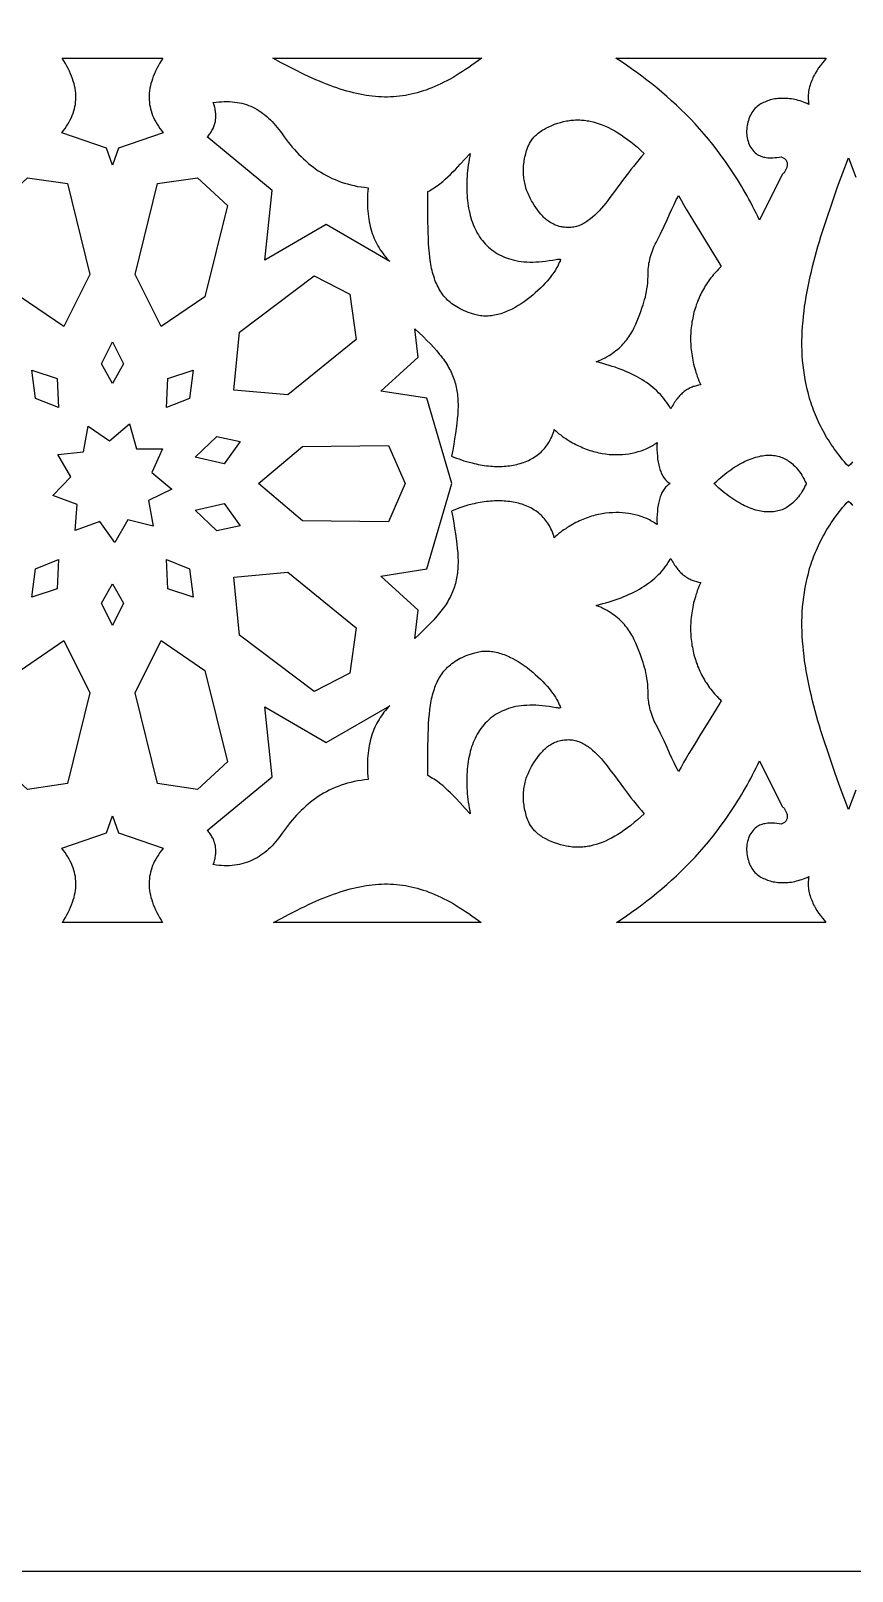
# Model space of a CAD drawing. Extents: x -575 to 575, y -425 to 425.
# Drawn here: x 196.8 to 272.8, y -425 to -282.5 of the extents above; entities that cross this region are included whole.
import ezdxf

# ---------------------------------------------------------------- set-up
doc = ezdxf.new("R2010")
doc.units = 0
doc.layers.add('LAYER_1', color=18, linetype='CONTINUOUS')

msp = doc.modelspace()

# ---------------------------------------------------------------- linework, layer by layer
at = {"layer": 'LAYER_1'}
for points in [[(-575, -425), (575, -425), (575, 425), (-575, 425)], [(208.84, -285.28), (208.7, -285.53), (208.56, -285.77), (208.44, -286.01), (208.32, -286.25), (208.22, -286.48), (208.12, -286.71), (208.04, -286.94), (207.97, -287.17), (207.9, -287.39), (207.85, -287.61), (207.81, -287.83), (207.77, -288.05), (207.75, -288.27), (207.74, -288.48), (207.73, -288.69), (207.74, -288.9), (207.76, -289.11), (207.78, -289.32), (207.82, -289.52), (207.87, -289.73), (207.92, -289.93), (207.99, -290.13), (208.06, -290.34), (208.15, -290.54), (208.24, -290.74), (208.35, -290.94), (208.47, -291.14), (208.59, -291.34), (208.73, -291.54), (208.87, -291.74), (209.02, -291.94), (204.89, -293.37), (204.34, -294.93), (203.79, -293.37), (199.66, -291.94), (199.82, -291.74), (199.96, -291.54), (200.1, -291.34), (200.22, -291.14), (200.34, -290.94), (200.44, -290.74), (200.54, -290.54), (200.62, -290.34), (200.7, -290.13), (200.77, -289.93), (200.82, -289.73), (200.87, -289.52), (200.91, -289.32), (200.93, -289.11), (200.95, -288.9), (200.96, -288.69), (200.95, -288.48), (200.94, -288.27), (200.92, -288.05), (200.88, -287.83), (200.84, -287.61), (200.79, -287.39), (200.72, -287.17), (200.65, -286.94), (200.56, -286.71), (200.47, -286.48), (200.37, -286.25), (200.25, -286.01), (200.13, -285.77), (199.99, -285.53), (199.85, -285.28), (199.69, -285.03), (209, -285.03)], [(238.2, -285.26), (237.9, -285.48), (237.6, -285.7), (237.3, -285.9), (237.01, -286.1), (236.72, -286.29), (236.43, -286.47), (236.14, -286.65), (235.86, -286.82), (235.57, -286.98), (235.29, -287.13), (235.01, -287.27), (234.73, -287.41), (234.45, -287.54), (234.17, -287.66), (233.9, -287.78), (233.62, -287.89), (233.35, -287.99), (233.08, -288.08), (232.8, -288.17), (232.53, -288.25), (232.26, -288.32), (231.99, -288.38), (231.71, -288.44), (231.44, -288.49), (231.17, -288.53), (230.89, -288.57), (230.62, -288.59), (230.34, -288.61), (230.07, -288.63), (229.79, -288.64), (229.51, -288.64), (229.23, -288.63), (228.95, -288.61), (228.67, -288.59), (228.38, -288.56), (228.1, -288.53), (227.81, -288.49), (227.52, -288.44), (227.23, -288.38), (226.93, -288.32), (226.63, -288.25), (226.33, -288.17), (226.03, -288.09), (225.73, -288), (225.42, -287.9), (225.1, -287.8), (224.79, -287.69), (224.47, -287.57), (224.15, -287.45), (223.82, -287.32), (223.49, -287.18), (223.16, -287.04), (222.82, -286.89), (222.48, -286.73), (222.13, -286.57), (221.78, -286.4), (221.42, -286.23), (221.06, -286.04), (220.69, -285.85), (219.95, -285.46), (219.18, -285.03), (238.51, -285.03)], [(270.2, -285.25), (270.02, -285.47), (269.84, -285.71), (269.67, -285.95), (269.51, -286.2), (269.35, -286.45), (269.28, -286.58), (269.21, -286.72), (269.15, -286.85), (269.09, -286.99), (269.03, -287.12), (268.97, -287.26), (268.92, -287.4), (268.88, -287.54), (268.84, -287.69), (268.8, -287.83), (268.77, -287.98), (268.75, -288.12), (268.73, -288.27), (268.71, -288.42), (268.7, -288.57), (268.7, -288.72), (268.71, -288.87), (268.72, -289.02), (268.74, -289.17), (268.76, -289.32), (268.6, -289.25), (268.44, -289.18), (268.28, -289.12), (268.11, -289.06), (267.95, -289), (267.79, -288.96), (267.63, -288.91), (267.47, -288.88), (267.31, -288.85), (267.15, -288.82), (266.99, -288.8), (266.83, -288.78), (266.67, -288.77), (266.52, -288.76), (266.36, -288.76), (266.21, -288.76), (266.06, -288.77), (265.91, -288.78), (265.77, -288.8), (265.62, -288.82), (265.48, -288.85), (265.34, -288.88), (265.2, -288.91), (265.07, -288.95), (264.94, -289), (264.81, -289.04), (264.69, -289.1), (264.57, -289.15), (264.45, -289.21), (264.33, -289.28), (264.22, -289.34), (264.12, -289.41), (264, -289.5), (263.88, -289.6), (263.78, -289.71), (263.68, -289.83), (263.58, -289.95), (263.5, -290.08), (263.42, -290.21), (263.34, -290.36), (263.28, -290.5), (263.22, -290.65), (263.17, -290.81), (263.12, -290.96), (263.08, -291.12), (263.05, -291.28), (263.03, -291.45), (263.02, -291.61), (263.01, -291.77), (263.01, -291.94), (263.02, -292.1), (263.04, -292.26), (263.06, -292.42), (263.1, -292.58), (263.14, -292.73), (263.19, -292.89), (263.25, -293.03), (263.32, -293.17), (263.39, -293.31), (263.48, -293.44), (263.57, -293.56), (263.67, -293.68), (263.79, -293.79), (263.91, -293.89), (264, -293.95), (264.1, -294.01), (264.2, -294.06), (264.32, -294.11), (264.43, -294.15), (264.56, -294.19), (264.69, -294.21), (264.83, -294.23), (264.97, -294.25), (265.13, -294.26), (265.29, -294.26), (265.45, -294.26), (265.63, -294.24), (265.81, -294.23), (266.01, -294.2), (266.21, -294.17), (266.28, -294.2), (266.34, -294.22), (266.4, -294.25), (266.45, -294.28), (266.5, -294.32), (266.55, -294.36), (266.59, -294.4), (266.63, -294.44), (266.66, -294.49), (266.69, -294.54), (266.71, -294.59), (266.73, -294.64), (266.75, -294.7), (266.76, -294.75), (266.76, -294.81), (266.77, -294.87), (266.77, -294.92), (266.76, -294.98), (266.75, -295.04), (266.74, -295.1), (266.72, -295.17), (266.7, -295.23), (266.68, -295.29), (266.65, -295.35), (266.62, -295.41), (266.59, -295.47), (266.55, -295.53), (266.51, -295.58), (266.47, -295.64), (266.42, -295.69), (266.37, -295.75), (266.31, -295.8), (264.2, -300.03), (264.04, -299.7), (263.88, -299.37), (263.72, -299.04), (263.55, -298.72), (263.39, -298.4), (263.22, -298.09), (263.05, -297.78), (262.88, -297.47), (262.7, -297.17), (262.53, -296.87), (262.35, -296.58), (262.17, -296.28), (261.99, -296), (261.8, -295.71), (261.43, -295.15), (261.06, -294.6), (260.67, -294.07), (260.28, -293.55), (259.89, -293.04), (259.49, -292.54), (259.08, -292.06), (258.66, -291.59), (258.25, -291.13), (257.82, -290.67), (257.39, -290.23), (256.96, -289.81), (256.52, -289.39), (256.07, -288.98), (255.63, -288.58), (255.17, -288.19), (254.71, -287.8), (254.25, -287.43), (253.79, -287.07), (253.32, -286.71), (252.84, -286.36), (252.37, -286.02), (251.89, -285.68), (251.4, -285.36), (250.92, -285.03), (270.38, -285.03)], [(215.17, -289.06), (215.41, -289.07), (215.64, -289.1), (215.87, -289.13), (216.09, -289.17), (216.3, -289.22), (216.52, -289.27), (216.73, -289.34), (216.93, -289.41), (217.13, -289.49), (217.33, -289.58), (217.52, -289.68), (217.72, -289.79), (217.9, -289.9), (218.08, -290.02), (218.26, -290.15), (218.44, -290.29), (218.61, -290.43), (218.78, -290.58), (218.95, -290.74), (219.11, -290.91), (219.28, -291.08), (219.43, -291.26), (219.59, -291.45), (219.74, -291.64), (219.89, -291.84), (220.04, -292.05), (220.22, -292.31), (220.4, -292.56), (220.59, -292.8), (220.78, -293.04), (220.97, -293.27), (221.17, -293.5), (221.37, -293.72), (221.58, -293.94), (221.79, -294.15), (222, -294.36), (222.22, -294.55), (222.44, -294.75), (222.67, -294.93), (222.9, -295.11), (223.14, -295.28), (223.38, -295.45), (223.63, -295.6), (223.88, -295.75), (224.14, -295.9), (224.4, -296.03), (224.67, -296.16), (224.94, -296.28), (225.22, -296.39), (225.51, -296.5), (225.8, -296.6), (226.09, -296.68), (226.39, -296.76), (226.7, -296.83), (227.02, -296.9), (227.34, -296.95), (227.66, -296.99), (228, -297.03), (227.97, -297.32), (227.95, -297.61), (227.94, -297.89), (227.93, -298.16), (227.93, -298.43), (227.94, -298.69), (227.95, -298.95), (227.97, -299.21), (227.99, -299.45), (228.02, -299.7), (228.06, -299.93), (228.1, -300.17), (228.14, -300.39), (228.19, -300.62), (228.25, -300.83), (228.31, -301.05), (228.38, -301.26), (228.45, -301.46), (228.53, -301.66), (228.62, -301.85), (228.7, -302.04), (228.8, -302.23), (228.9, -302.41), (229, -302.59), (229.11, -302.76), (229.22, -302.93), (229.34, -303.09), (229.46, -303.25), (229.59, -303.41), (229.72, -303.56), (229.85, -303.71), (229.99, -303.85), (224.11, -300.44), (218.44, -303.73), (219.11, -297.27), (213.11, -292.33), (213.19, -292.25), (213.26, -292.16), (213.32, -292.08), (213.39, -292), (213.45, -291.91), (213.5, -291.83), (213.55, -291.74), (213.6, -291.65), (213.65, -291.56), (213.69, -291.47), (213.72, -291.37), (213.76, -291.28), (213.79, -291.18), (213.81, -291.09), (213.84, -290.99), (213.86, -290.89), (213.87, -290.79), (213.88, -290.69), (213.89, -290.59), (213.9, -290.49), (213.9, -290.38), (213.9, -290.28), (213.89, -290.17), (213.88, -290.06), (213.87, -289.95), (213.85, -289.84), (213.83, -289.73), (213.8, -289.62), (213.74, -289.39), (213.67, -289.15), (213.93, -289.11), (214.19, -289.09), (214.44, -289.07), (214.69, -289.05), (214.94, -289.05)], [(247.58, -290.76), (247.72, -290.77), (247.85, -290.78), (247.99, -290.79), (248.13, -290.81), (248.27, -290.83), (248.41, -290.85), (248.54, -290.88), (248.82, -290.94), (249.1, -291.02), (249.38, -291.11), (249.66, -291.22), (249.95, -291.33), (250.23, -291.47), (250.52, -291.61), (250.81, -291.77), (251.1, -291.95), (251.39, -292.14), (251.69, -292.34), (251.99, -292.56), (252.3, -292.79), (252.6, -293.03), (252.91, -293.29), (253.22, -293.57), (253.54, -293.86), (253.28, -294.15), (253.03, -294.45), (252.78, -294.75), (252.54, -295.05), (252.3, -295.35), (252.07, -295.65), (251.62, -296.24), (250.78, -297.39), (250.37, -297.94), (250.17, -298.2), (249.97, -298.45), (249.77, -298.69), (249.57, -298.92), (249.37, -299.15), (249.17, -299.36), (248.96, -299.56), (248.76, -299.74), (248.56, -299.91), (248.45, -299.99), (248.35, -300.07), (248.24, -300.14), (248.14, -300.21), (248.03, -300.28), (247.93, -300.34), (247.82, -300.4), (247.71, -300.45), (247.6, -300.5), (247.49, -300.54), (247.37, -300.58), (247.26, -300.61), (247.15, -300.64), (247.03, -300.67), (246.91, -300.68), (246.79, -300.7), (246.67, -300.71), (246.55, -300.71), (246.42, -300.71), (246.28, -300.7), (246.15, -300.69), (246.02, -300.68), (245.9, -300.65), (245.78, -300.63), (245.66, -300.6), (245.54, -300.56), (245.43, -300.52), (245.31, -300.48), (245.21, -300.43), (245.1, -300.38), (244.99, -300.32), (244.89, -300.26), (244.79, -300.2), (244.69, -300.13), (244.6, -300.06), (244.51, -299.99), (244.41, -299.91), (244.32, -299.83), (244.23, -299.74), (244.15, -299.65), (243.98, -299.47), (243.82, -299.28), (243.66, -299.07), (243.5, -298.86), (243.35, -298.63), (243.19, -298.37), (243.12, -298.24), (243.04, -298.11), (242.97, -297.98), (242.91, -297.84), (242.85, -297.71), (242.79, -297.57), (242.73, -297.43), (242.68, -297.3), (242.63, -297.16), (242.59, -297.02), (242.55, -296.88), (242.51, -296.74), (242.48, -296.59), (242.45, -296.45), (242.43, -296.31), (242.41, -296.16), (242.39, -296.02), (242.37, -295.87), (242.37, -295.72), (242.36, -295.57), (242.36, -295.42), (242.36, -295.27), (242.37, -295.12), (242.38, -294.97), (242.4, -294.81), (242.42, -294.66), (242.44, -294.5), (242.47, -294.34), (242.5, -294.18), (242.54, -294.03), (242.62, -293.73), (242.66, -293.58), (242.71, -293.42), (242.78, -293.26), (242.85, -293.1), (242.93, -292.94), (243.02, -292.77), (243.13, -292.61), (243.19, -292.52), (243.26, -292.44), (243.33, -292.36), (243.4, -292.28), (243.48, -292.2), (243.56, -292.12), (243.65, -292.05), (243.74, -291.97), (243.84, -291.89), (243.95, -291.82), (244.06, -291.74), (244.17, -291.67), (244.3, -291.6), (244.42, -291.53), (244.7, -291.4), (244.98, -291.27), (245.25, -291.16), (245.53, -291.07), (245.8, -290.98), (246.08, -290.91), (246.35, -290.85), (246.49, -290.83), (246.62, -290.81), (246.76, -290.79), (246.9, -290.78), (247.03, -290.77), (247.17, -290.76), (247.31, -290.76), (247.44, -290.76)], [(237.39, -294.12), (237.34, -294.39), (237.3, -294.66), (237.26, -294.92), (237.22, -295.19), (237.2, -295.45), (237.17, -295.71), (237.15, -295.97), (237.14, -296.23), (237.13, -296.49), (237.12, -296.74), (237.12, -297), (237.12, -297.25), (237.13, -297.5), (237.15, -297.74), (237.16, -297.98), (237.19, -298.22), (237.22, -298.46), (237.25, -298.7), (237.29, -298.93), (237.34, -299.16), (237.39, -299.38), (237.44, -299.6), (237.51, -299.82), (237.57, -300.03), (237.64, -300.24), (237.72, -300.44), (237.81, -300.64), (237.9, -300.84), (237.99, -301.03), (238.09, -301.22), (238.2, -301.4), (238.31, -301.58), (238.43, -301.75), (238.56, -301.91), (238.69, -302.07), (238.82, -302.23), (238.97, -302.37), (239.12, -302.52), (239.27, -302.65), (239.44, -302.78), (239.61, -302.91), (239.78, -303.03), (239.96, -303.14), (240.15, -303.24), (240.35, -303.34), (240.55, -303.43), (240.76, -303.51), (240.97, -303.58), (241.19, -303.65), (241.42, -303.71), (241.66, -303.76), (241.9, -303.81), (242.15, -303.84), (242.41, -303.87), (242.67, -303.89), (242.95, -303.9), (243.22, -303.9), (243.51, -303.89), (243.8, -303.88), (244.1, -303.85), (244.41, -303.82), (244.73, -303.77), (245.05, -303.72), (245.38, -303.67), (245.5, -303.65), (245.6, -303.64), (245.68, -303.63), (245.73, -303.64), (245.77, -303.65), (245.78, -303.66), (245.79, -303.67), (245.79, -303.68), (245.79, -303.7), (245.79, -303.73), (245.77, -303.77), (245.75, -303.82), (245.68, -303.95), (245.64, -304.03), (245.6, -304.11), (245.53, -304.27), (245.43, -304.45), (245.32, -304.64), (245.2, -304.83), (245.06, -305.03), (244.9, -305.24), (244.73, -305.45), (244.55, -305.66), (244.35, -305.88), (244.15, -306.1), (243.93, -306.32), (243.7, -306.54), (243.46, -306.75), (243.22, -306.97), (242.96, -307.17), (242.7, -307.38), (242.43, -307.57), (242.16, -307.76), (241.88, -307.93), (241.6, -308.1), (241.31, -308.25), (241.16, -308.32), (241.02, -308.39), (240.87, -308.46), (240.72, -308.52), (240.58, -308.58), (240.43, -308.63), (240.28, -308.68), (240.13, -308.72), (239.99, -308.76), (239.84, -308.8), (239.69, -308.83), (239.54, -308.86), (239.4, -308.88), (239.25, -308.89), (239.1, -308.9), (238.96, -308.91), (238.81, -308.91), (238.67, -308.9), (238.52, -308.89), (238.38, -308.87), (238.24, -308.84), (238.1, -308.81), (237.88, -308.76), (237.66, -308.69), (237.45, -308.63), (237.25, -308.56), (237.06, -308.48), (236.87, -308.41), (236.69, -308.33), (236.52, -308.24), (236.35, -308.15), (236.19, -308.06), (236.04, -307.96), (235.89, -307.86), (235.74, -307.76), (235.61, -307.65), (235.48, -307.54), (235.35, -307.42), (235.23, -307.3), (235.12, -307.18), (235.01, -307.05), (234.9, -306.92), (234.8, -306.79), (234.71, -306.65), (234.62, -306.5), (234.54, -306.36), (234.46, -306.21), (234.38, -306.05), (234.31, -305.89), (234.24, -305.73), (234.18, -305.57), (234.12, -305.4), (234.06, -305.22), (234.01, -305.05), (233.96, -304.87), (233.92, -304.68), (233.87, -304.49), (233.83, -304.3), (233.8, -304.11), (233.77, -303.91), (233.71, -303.49), (233.66, -303.07), (233.62, -302.63), (233.59, -302.17), (233.57, -301.7), (233.55, -301.21), (233.54, -300.71), (233.53, -300.2), (233.53, -299.66), (233.52, -297.39), (233.67, -297.31), (233.81, -297.22), (233.96, -297.14), (234.1, -297.05), (234.23, -296.96), (234.37, -296.86), (234.63, -296.67), (234.89, -296.46), (235.13, -296.25), (235.37, -296.03), (235.61, -295.8), (235.84, -295.57), (236.07, -295.34), (236.52, -294.85), (236.97, -294.36), (237.44, -293.86)], [(200.19, -296.65), (202.26, -305.05), (199.85, -309.87), (195.81, -307.11), (193.71, -298.66), (196.47, -296.11)], [(214.98, -298.66), (212.88, -307.11), (208.84, -309.87), (206.43, -305.05), (208.5, -296.65), (212.22, -296.11)], [(256.94, -298.17), (257.18, -298.59), (257.42, -299), (257.67, -299.42), (258.18, -300.26), (258.69, -301.09), (259.71, -302.73), (260.19, -303.54), (260.43, -303.93), (260.65, -304.32), (260.52, -304.44), (260.4, -304.57), (260.27, -304.7), (260.15, -304.83), (260.03, -304.96), (259.92, -305.1), (259.81, -305.23), (259.7, -305.37), (259.59, -305.51), (259.49, -305.66), (259.39, -305.8), (259.29, -305.95), (259.19, -306.1), (259.1, -306.25), (259.01, -306.41), (258.93, -306.56), (258.85, -306.72), (258.77, -306.88), (258.69, -307.04), (258.62, -307.2), (258.55, -307.36), (258.48, -307.53), (258.42, -307.69), (258.35, -307.86), (258.3, -308.03), (258.24, -308.2), (258.19, -308.38), (258.14, -308.55), (258.1, -308.72), (258.06, -308.9), (258.02, -309.08), (257.99, -309.25), (257.95, -309.43), (257.93, -309.61), (257.9, -309.79), (257.88, -309.98), (257.86, -310.16), (257.85, -310.34), (257.84, -310.53), (257.83, -310.71), (257.83, -310.9), (257.83, -311.08), (257.83, -311.27), (257.84, -311.46), (257.85, -311.65), (257.86, -311.84), (257.88, -312.02), (257.9, -312.21), (257.93, -312.4), (257.96, -312.59), (257.99, -312.78), (258.03, -312.97), (258.07, -313.16), (258.11, -313.35), (258.16, -313.55), (258.21, -313.74), (258.27, -313.93), (258.32, -314.12), (258.39, -314.31), (258.45, -314.5), (258.53, -314.69), (258.6, -314.88), (258.68, -315.07), (258.76, -315.25), (258.56, -315.29), (258.36, -315.34), (258.16, -315.4), (258.07, -315.43), (257.97, -315.47), (257.87, -315.51), (257.78, -315.55), (257.69, -315.6), (257.6, -315.65), (257.5, -315.7), (257.41, -315.76), (257.32, -315.82), (257.24, -315.89), (257.15, -315.96), (257.06, -316.03), (256.98, -316.11), (256.89, -316.19), (256.81, -316.27), (256.73, -316.36), (256.65, -316.45), (256.57, -316.55), (256.49, -316.65), (256.42, -316.76), (256.34, -316.87), (256.27, -316.98), (256.2, -317.1), (256.12, -317.23), (256.05, -317.35), (255.99, -317.49), (255.87, -317.28), (255.75, -317.08), (255.62, -316.89), (255.48, -316.7), (255.34, -316.52), (255.19, -316.33), (255.03, -316.16), (254.86, -315.99), (254.69, -315.82), (254.52, -315.66), (254.33, -315.5), (254.14, -315.35), (253.95, -315.2), (253.74, -315.06), (253.53, -314.92), (253.32, -314.78), (253.1, -314.65), (252.87, -314.52), (252.64, -314.4), (252.4, -314.28), (252.15, -314.16), (251.9, -314.05), (251.65, -313.94), (251.39, -313.84), (251.12, -313.74), (250.85, -313.64), (250.57, -313.55), (250.28, -313.46), (250, -313.37), (249.7, -313.29), (249.4, -313.21), (249.1, -313.14), (249.32, -313.05), (249.52, -312.95), (249.72, -312.85), (249.92, -312.75), (250.1, -312.65), (250.28, -312.55), (250.45, -312.44), (250.61, -312.33), (250.77, -312.21), (250.92, -312.1), (251.07, -311.98), (251.21, -311.86), (251.34, -311.73), (251.46, -311.61), (251.59, -311.48), (251.7, -311.35), (251.81, -311.22), (251.92, -311.09), (252.02, -310.95), (252.12, -310.81), (252.21, -310.67), (252.3, -310.53), (252.39, -310.39), (252.47, -310.24), (252.55, -310.1), (252.62, -309.95), (252.76, -309.65), (252.89, -309.34), (253.01, -309.02), (253.19, -308.56), (253.35, -308.09), (253.43, -307.86), (253.5, -307.62), (253.57, -307.38), (253.64, -307.14), (253.69, -306.89), (253.75, -306.63), (253.79, -306.37), (253.83, -306.1), (253.86, -305.82), (253.88, -305.52), (253.89, -305.22), (253.9, -304.91), (253.9, -304.73), (253.91, -304.56), (253.92, -304.38), (253.95, -304.2), (253.97, -304.02), (254.01, -303.84), (254.05, -303.66), (254.09, -303.48), (254.15, -303.3), (254.2, -303.12), (254.26, -302.95), (254.33, -302.77), (254.4, -302.6), (254.47, -302.43), (254.55, -302.26), (254.63, -302.09), (254.85, -301.67), (255.04, -301.29), (255.38, -300.59), (255.66, -299.99), (255.89, -299.47), (256.1, -299), (256.3, -298.57), (256.5, -298.16), (256.6, -297.96), (256.72, -297.76)], [(226.29, -306.87), (226.9, -311.07), (220.57, -316.2), (215.56, -315.74), (216.08, -310.39), (222.99, -305.17)], [(232.72, -310.45), (233.09, -310.8), (233.44, -311.15), (233.76, -311.48), (234.07, -311.81), (234.35, -312.13), (234.61, -312.44), (234.73, -312.59), (234.85, -312.75), (234.96, -312.9), (235.06, -313.05), (235.17, -313.2), (235.26, -313.35), (235.36, -313.5), (235.44, -313.65), (235.53, -313.8), (235.6, -313.95), (235.68, -314.1), (235.75, -314.25), (235.81, -314.4), (235.87, -314.55), (235.93, -314.7), (235.98, -314.86), (236.03, -315.01), (236.07, -315.17), (236.11, -315.33), (236.15, -315.49), (236.18, -315.65), (236.21, -315.81), (236.24, -315.98), (236.26, -316.15), (236.27, -316.32), (236.29, -316.49), (236.3, -316.67), (236.3, -316.85), (236.31, -317.03), (236.31, -317.22), (236.3, -317.6), (236.28, -317.99), (236.24, -318.41), (236.2, -318.84), (236.14, -319.29), (236.08, -319.76), (236, -320.25), (235.92, -320.76), (235.82, -321.3), (235.72, -321.86), (236.09, -322.01), (236.47, -322.15), (236.85, -322.28), (237.23, -322.39), (237.61, -322.49), (237.8, -322.54), (237.99, -322.58), (238.18, -322.62), (238.37, -322.65), (238.55, -322.68), (238.74, -322.71), (238.93, -322.74), (239.12, -322.76), (239.3, -322.77), (239.49, -322.79), (239.67, -322.8), (239.85, -322.8), (240.03, -322.8), (240.21, -322.8), (240.39, -322.8), (240.57, -322.79), (240.74, -322.78), (240.91, -322.76), (241.09, -322.74), (241.25, -322.72), (241.42, -322.69), (241.59, -322.65), (241.75, -322.62), (241.91, -322.58), (242.07, -322.53), (242.23, -322.49), (242.38, -322.43), (242.53, -322.38), (242.68, -322.32), (242.82, -322.25), (242.97, -322.18), (243.1, -322.11), (243.24, -322.03), (243.37, -321.95), (243.5, -321.87), (243.63, -321.78), (243.75, -321.68), (243.87, -321.59), (243.99, -321.48), (244.1, -321.38), (244.2, -321.26), (244.31, -321.15), (244.41, -321.03), (244.5, -320.9), (244.59, -320.77), (244.68, -320.64), (244.76, -320.5), (244.84, -320.36), (244.91, -320.21), (244.98, -320.06), (245.04, -319.9), (245.1, -319.74), (245.16, -319.57), (245.2, -319.4), (245.35, -319.53), (245.5, -319.66), (245.65, -319.78), (245.81, -319.9), (245.96, -320.01), (246.11, -320.12), (246.27, -320.23), (246.42, -320.33), (246.58, -320.43), (246.74, -320.52), (246.9, -320.62), (247.06, -320.7), (247.22, -320.79), (247.38, -320.87), (247.54, -320.94), (247.7, -321.01), (247.86, -321.08), (248.02, -321.15), (248.18, -321.21), (248.34, -321.27), (248.5, -321.32), (248.67, -321.37), (248.83, -321.42), (248.99, -321.46), (249.15, -321.5), (249.31, -321.54), (249.48, -321.57), (249.64, -321.6), (249.96, -321.65), (250.28, -321.69), (250.59, -321.71), (250.91, -321.72), (251.22, -321.72), (251.52, -321.7), (251.82, -321.67), (252.12, -321.63), (252.41, -321.58), (252.7, -321.52), (252.98, -321.44), (253.25, -321.36), (253.51, -321.26), (253.64, -321.21), (253.77, -321.15), (253.9, -321.09), (254.02, -321.03), (254.14, -320.97), (254.26, -320.9), (254.38, -320.83), (254.49, -320.76), (254.61, -320.69), (254.72, -320.61), (254.71, -320.93), (254.71, -321.25), (254.72, -321.55), (254.75, -321.85), (254.78, -322.14), (254.82, -322.41), (254.85, -322.55), (254.88, -322.68), (254.91, -322.81), (254.94, -322.93), (254.98, -323.05), (255.02, -323.17), (255.06, -323.28), (255.11, -323.4), (255.15, -323.5), (255.21, -323.6), (255.26, -323.7), (255.32, -323.8), (255.38, -323.89), (255.45, -323.97), (255.52, -324.06), (255.59, -324.13), (255.66, -324.2), (255.74, -324.27), (255.83, -324.33), (255.91, -324.39), (255.94, -324.39), (255.92, -324.4), (255.94, -324.41), (255.91, -324.41), (255.83, -324.46), (255.74, -324.52), (255.66, -324.59), (255.59, -324.66), (255.52, -324.74), (255.45, -324.82), (255.38, -324.91), (255.32, -325), (255.26, -325.09), (255.21, -325.19), (255.15, -325.29), (255.11, -325.4), (255.06, -325.51), (255.02, -325.62), (254.98, -325.74), (254.94, -325.86), (254.91, -325.99), (254.88, -326.12), (254.85, -326.25), (254.82, -326.38), (254.78, -326.66), (254.75, -326.95), (254.72, -327.24), (254.71, -327.55), (254.71, -327.86), (254.72, -328.18), (254.61, -328.11), (254.49, -328.03), (254.38, -327.96), (254.26, -327.89), (254.14, -327.83), (254.02, -327.76), (253.9, -327.7), (253.77, -327.64), (253.64, -327.59), (253.51, -327.54), (253.25, -327.44), (252.98, -327.35), (252.7, -327.28), (252.41, -327.21), (252.12, -327.16), (251.82, -327.12), (251.52, -327.09), (251.22, -327.08), (250.91, -327.08), (250.59, -327.09), (250.28, -327.11), (249.96, -327.14), (249.64, -327.19), (249.48, -327.22), (249.31, -327.26), (249.15, -327.29), (248.99, -327.33), (248.83, -327.38), (248.67, -327.42), (248.5, -327.47), (248.34, -327.53), (248.18, -327.59), (248.02, -327.65), (247.86, -327.71), (247.7, -327.78), (247.54, -327.85), (247.38, -327.93), (247.22, -328.01), (247.06, -328.09), (246.9, -328.18), (246.74, -328.27), (246.58, -328.37), (246.42, -328.46), (246.27, -328.57), (246.11, -328.67), (245.96, -328.78), (245.81, -328.9), (245.65, -329.02), (245.5, -329.14), (245.35, -329.27), (245.2, -329.4), (245.16, -329.22), (245.1, -329.06), (245.04, -328.9), (244.98, -328.74), (244.91, -328.59), (244.84, -328.44), (244.76, -328.3), (244.68, -328.16), (244.59, -328.02), (244.5, -327.89), (244.41, -327.77), (244.31, -327.65), (244.2, -327.53), (244.1, -327.42), (243.99, -327.31), (243.87, -327.21), (243.75, -327.11), (243.63, -327.02), (243.5, -326.93), (243.37, -326.84), (243.24, -326.76), (243.1, -326.68), (242.97, -326.61), (242.82, -326.54), (242.68, -326.48), (242.53, -326.42), (242.38, -326.36), (242.23, -326.31), (242.07, -326.26), (241.91, -326.22), (241.75, -326.18), (241.59, -326.14), (241.42, -326.11), (241.25, -326.08), (241.09, -326.06), (240.91, -326.04), (240.74, -326.02), (240.57, -326.01), (240.39, -326), (240.21, -325.99), (240.03, -325.99), (239.85, -325.99), (239.67, -326), (239.49, -326.01), (239.3, -326.02), (239.12, -326.04), (238.93, -326.06), (238.74, -326.08), (238.55, -326.11), (238.37, -326.14), (238.18, -326.18), (237.99, -326.22), (237.8, -326.26), (237.61, -326.3), (237.23, -326.4), (236.85, -326.52), (236.47, -326.64), (236.09, -326.78), (235.72, -326.94), (235.82, -327.5), (235.92, -328.03), (236, -328.55), (236.08, -329.04), (236.14, -329.51), (236.2, -329.96), (236.24, -330.39), (236.28, -330.8), (236.3, -331.2), (236.31, -331.58), (236.31, -331.77), (236.3, -331.95), (236.3, -332.13), (236.29, -332.3), (236.27, -332.48), (236.26, -332.65), (236.24, -332.82), (236.21, -332.98), (236.18, -333.15), (236.15, -333.31), (236.11, -333.47), (236.07, -333.63), (236.03, -333.78), (235.98, -333.94), (235.93, -334.09), (235.87, -334.24), (235.81, -334.4), (235.75, -334.55), (235.68, -334.7), (235.6, -334.85), (235.53, -335), (235.44, -335.15), (235.36, -335.3), (235.26, -335.45), (235.17, -335.6), (235.06, -335.75), (234.96, -335.9), (234.85, -336.05), (234.73, -336.2), (234.61, -336.36), (234.35, -336.67), (234.07, -336.99), (233.76, -337.31), (233.44, -337.65), (233.09, -337.99), (232.72, -338.35), (232.33, -338.71), (232.61, -336.09), (229.17, -332.95), (233.42, -332.29), (235.73, -324.4), (233.42, -316.5), (229.17, -315.84), (232.61, -312.7), (232.33, -310.08)], [(205.36, -313.33), (204.34, -315.14), (203.32, -313.33), (204.34, -311.28)], [(199.23, -314.68), (199.35, -317.37), (197.22, -316.51), (196.89, -313.9)], [(211.46, -316.51), (209.34, -317.37), (209.46, -314.68), (211.8, -313.9)], [(206.57, -321.19), (208.98, -321.18), (207.99, -323.38), (209.84, -324.92), (207.67, -325.97), (208.1, -328.34), (205.77, -327.75), (204.57, -329.84), (203.16, -327.89), (200.9, -328.72), (201.08, -326.32), (198.81, -325.5), (200.49, -323.78), (199.28, -321.7), (201.67, -321.45), (202.08, -319.08), (204.07, -320.43), (205.91, -318.88)], [(216.15, -320.51), (214.68, -322.56), (212, -321.96), (213.99, -320.03)], [(231.43, -324.4), (229.89, -327.93), (221.93, -327.83), (217.84, -324.4), (221.93, -320.97), (229.89, -320.87)], [(265.23, -321.77), (265.37, -321.78), (265.51, -321.79), (265.64, -321.81), (265.78, -321.84), (265.91, -321.87), (266.04, -321.9), (266.16, -321.94), (266.29, -321.99), (266.41, -322.04), (266.53, -322.1), (266.66, -322.16), (266.78, -322.23), (266.89, -322.31), (267.01, -322.39), (267.13, -322.48), (267.24, -322.58), (267.36, -322.68), (267.47, -322.79), (267.58, -322.91), (267.69, -323.04), (267.8, -323.18), (267.91, -323.32), (268.01, -323.47), (268.11, -323.63), (268.22, -323.8), (268.32, -323.98), (268.41, -324.16), (268.51, -324.36), (268.53, -324.4), (268.51, -324.44), (268.41, -324.63), (268.32, -324.82), (268.22, -325), (268.11, -325.17), (268.01, -325.33), (267.91, -325.48), (267.8, -325.62), (267.69, -325.75), (267.58, -325.88), (267.47, -326), (267.36, -326.11), (267.24, -326.22), (267.13, -326.31), (267.01, -326.4), (266.89, -326.49), (266.78, -326.56), (266.66, -326.63), (266.53, -326.7), (266.41, -326.75), (266.29, -326.81), (266.16, -326.85), (266.04, -326.89), (265.91, -326.93), (265.78, -326.96), (265.64, -326.98), (265.51, -327), (265.37, -327.01), (265.23, -327.02), (265.08, -327.02), (264.94, -327.02), (264.79, -327.01), (264.64, -327), (264.49, -326.98), (264.33, -326.95), (264.17, -326.92), (264.01, -326.88), (263.85, -326.84), (263.68, -326.79), (263.51, -326.73), (263.34, -326.67), (263.17, -326.6), (263, -326.52), (262.82, -326.44), (262.65, -326.35), (262.47, -326.26), (262.29, -326.16), (262.11, -326.05), (261.92, -325.94), (261.74, -325.82), (261.56, -325.69), (261.37, -325.56), (261.19, -325.42), (261, -325.28), (260.81, -325.13), (260.62, -324.97), (260.44, -324.81), (260.25, -324.64), (260.06, -324.46), (259.99, -324.4), (260.06, -324.33), (260.25, -324.16), (260.44, -323.99), (260.62, -323.83), (260.81, -323.67), (261, -323.52), (261.19, -323.38), (261.37, -323.24), (261.56, -323.11), (261.74, -322.98), (261.92, -322.86), (262.11, -322.75), (262.29, -322.64), (262.47, -322.54), (262.65, -322.44), (262.82, -322.36), (263, -322.27), (263.17, -322.2), (263.34, -322.13), (263.51, -322.07), (263.68, -322.01), (263.85, -321.96), (264.01, -321.92), (264.17, -321.88), (264.33, -321.84), (264.49, -321.82), (264.64, -321.8), (264.79, -321.78), (264.94, -321.77), (265.08, -321.77)], [(216.15, -328.29), (213.99, -328.76), (212, -326.84), (214.68, -326.23)], [(199.23, -334.12), (196.89, -334.89), (197.22, -332.28), (199.35, -331.43)], [(211.46, -332.28), (211.8, -334.89), (209.46, -334.12), (209.34, -331.43)], [(256.05, -331.44), (256.12, -331.57), (256.2, -331.69), (256.27, -331.81), (256.34, -331.93), (256.42, -332.04), (256.49, -332.14), (256.57, -332.25), (256.65, -332.34), (256.73, -332.44), (256.81, -332.53), (256.89, -332.61), (256.98, -332.69), (257.06, -332.77), (257.15, -332.84), (257.24, -332.91), (257.32, -332.97), (257.41, -333.04), (257.5, -333.09), (257.6, -333.15), (257.69, -333.2), (257.78, -333.24), (257.87, -333.29), (257.97, -333.33), (258.07, -333.37), (258.16, -333.4), (258.36, -333.46), (258.56, -333.51), (258.76, -333.54), (258.68, -333.73), (258.6, -333.92), (258.53, -334.11), (258.45, -334.3), (258.39, -334.49), (258.32, -334.68), (258.27, -334.87), (258.21, -335.06), (258.16, -335.25), (258.11, -335.44), (258.07, -335.63), (258.03, -335.82), (257.99, -336.01), (257.96, -336.2), (257.93, -336.39), (257.9, -336.58), (257.88, -336.77), (257.86, -336.96), (257.85, -337.15), (257.84, -337.34), (257.83, -337.52), (257.83, -337.71), (257.83, -337.9), (257.83, -338.08), (257.84, -338.27), (257.85, -338.45), (257.86, -338.64), (257.88, -338.82), (257.9, -339), (257.93, -339.18), (257.95, -339.36), (257.99, -339.54), (258.02, -339.72), (258.06, -339.9), (258.1, -340.07), (258.14, -340.25), (258.19, -340.42), (258.24, -340.59), (258.3, -340.76), (258.35, -340.93), (258.42, -341.1), (258.48, -341.27), (258.55, -341.43), (258.62, -341.6), (258.69, -341.76), (258.77, -341.92), (258.85, -342.08), (258.93, -342.23), (259.01, -342.39), (259.1, -342.54), (259.19, -342.69), (259.29, -342.84), (259.39, -342.99), (259.49, -343.14), (259.59, -343.28), (259.7, -343.42), (259.81, -343.56), (259.92, -343.7), (260.03, -343.84), (260.15, -343.97), (260.27, -344.1), (260.4, -344.23), (260.52, -344.35), (260.65, -344.48), (260.43, -344.87), (260.19, -345.26), (259.71, -346.06), (258.69, -347.7), (258.18, -348.54), (257.67, -349.37), (257.42, -349.79), (257.18, -350.21), (256.94, -350.62), (256.72, -351.04), (256.6, -350.83), (256.5, -350.63), (256.3, -350.22), (256.1, -349.79), (255.89, -349.33), (255.66, -348.8), (255.38, -348.2), (255.04, -347.51), (254.85, -347.12), (254.63, -346.7), (254.55, -346.54), (254.47, -346.37), (254.4, -346.2), (254.33, -346.02), (254.26, -345.85), (254.2, -345.67), (254.15, -345.49), (254.09, -345.31), (254.05, -345.13), (254.01, -344.95), (253.97, -344.77), (253.95, -344.6), (253.92, -344.42), (253.91, -344.24), (253.9, -344.06), (253.9, -343.89), (253.89, -343.57), (253.88, -343.27), (253.86, -342.98), (253.83, -342.7), (253.79, -342.43), (253.75, -342.16), (253.69, -341.91), (253.64, -341.66), (253.57, -341.42), (253.5, -341.18), (253.43, -340.94), (253.35, -340.71), (253.19, -340.24), (253.01, -339.77), (252.89, -339.46), (252.76, -339.15), (252.62, -338.85), (252.55, -338.7), (252.47, -338.55), (252.39, -338.41), (252.3, -338.26), (252.21, -338.12), (252.12, -337.98), (252.02, -337.84), (251.92, -337.71), (251.81, -337.57), (251.7, -337.44), (251.59, -337.31), (251.46, -337.19), (251.34, -337.06), (251.21, -336.94), (251.07, -336.82), (250.92, -336.7), (250.77, -336.58), (250.61, -336.47), (250.45, -336.36), (250.28, -336.25), (250.1, -336.14), (249.92, -336.04), (249.72, -335.94), (249.52, -335.84), (249.32, -335.75), (249.1, -335.66), (249.4, -335.58), (249.7, -335.5), (250, -335.42), (250.28, -335.34), (250.57, -335.25), (250.85, -335.15), (251.12, -335.06), (251.39, -334.96), (251.65, -334.85), (251.9, -334.75), (252.15, -334.63), (252.4, -334.52), (252.64, -334.4), (252.87, -334.27), (253.1, -334.15), (253.32, -334.02), (253.53, -333.88), (253.74, -333.74), (253.95, -333.59), (254.14, -333.45), (254.33, -333.29), (254.52, -333.14), (254.69, -332.97), (254.86, -332.81), (255.03, -332.64), (255.19, -332.46), (255.34, -332.28), (255.48, -332.1), (255.62, -331.91), (255.75, -331.71), (255.87, -331.51), (255.99, -331.31)], [(226.9, -337.73), (226.29, -341.93), (222.99, -343.63), (216.08, -338.41), (215.56, -333.05), (220.57, -332.59)], [(205.36, -335.47), (204.34, -337.52), (203.32, -335.47), (204.34, -333.66)], [(202.26, -343.74), (200.19, -352.15), (196.47, -352.69), (193.71, -350.13), (195.81, -341.69), (199.85, -338.92)], [(212.88, -341.69), (214.98, -350.13), (212.22, -352.69), (208.5, -352.15), (206.43, -343.74), (208.84, -338.92)], [(239.1, -339.89), (239.25, -339.9), (239.4, -339.92), (239.54, -339.94), (239.69, -339.96), (239.84, -340), (239.99, -340.03), (240.13, -340.07), (240.28, -340.12), (240.43, -340.17), (240.58, -340.22), (240.72, -340.28), (240.87, -340.34), (241.02, -340.4), (241.16, -340.47), (241.31, -340.54), (241.6, -340.7), (241.88, -340.86), (242.16, -341.04), (242.43, -341.23), (242.7, -341.42), (242.96, -341.62), (243.22, -341.83), (243.46, -342.04), (243.7, -342.26), (243.93, -342.48), (244.15, -342.69), (244.35, -342.91), (244.55, -343.13), (244.73, -343.35), (244.9, -343.56), (245.06, -343.77), (245.2, -343.97), (245.32, -344.16), (245.43, -344.35), (245.53, -344.52), (245.6, -344.69), (245.64, -344.77), (245.68, -344.85), (245.75, -344.97), (245.77, -345.02), (245.79, -345.07), (245.79, -345.1), (245.79, -345.11), (245.79, -345.13), (245.78, -345.14), (245.77, -345.15), (245.73, -345.16), (245.68, -345.16), (245.6, -345.16), (245.5, -345.15), (245.38, -345.13), (245.05, -345.07), (244.73, -345.02), (244.41, -344.98), (244.1, -344.94), (243.8, -344.92), (243.51, -344.9), (243.22, -344.89), (242.95, -344.9), (242.67, -344.91), (242.41, -344.93), (242.15, -344.95), (241.9, -344.99), (241.66, -345.03), (241.42, -345.08), (241.19, -345.14), (240.97, -345.21), (240.76, -345.29), (240.55, -345.37), (240.35, -345.46), (240.15, -345.56), (239.96, -345.66), (239.78, -345.77), (239.61, -345.89), (239.44, -346.01), (239.27, -346.14), (239.12, -346.28), (238.97, -346.42), (238.82, -346.57), (238.69, -346.72), (238.56, -346.88), (238.43, -347.05), (238.31, -347.22), (238.2, -347.4), (238.09, -347.58), (237.99, -347.76), (237.9, -347.96), (237.81, -348.15), (237.72, -348.35), (237.64, -348.56), (237.57, -348.76), (237.51, -348.98), (237.44, -349.19), (237.39, -349.42), (237.34, -349.64), (237.29, -349.87), (237.25, -350.1), (237.22, -350.33), (237.19, -350.57), (237.16, -350.81), (237.15, -351.05), (237.13, -351.3), (237.12, -351.55), (237.12, -351.8), (237.12, -352.05), (237.13, -352.31), (237.14, -352.56), (237.15, -352.82), (237.17, -353.08), (237.2, -353.35), (237.22, -353.61), (237.26, -353.87), (237.3, -354.14), (237.34, -354.4), (237.39, -354.67), (237.44, -354.94), (236.97, -354.44), (236.52, -353.94), (236.07, -353.46), (235.84, -353.22), (235.61, -352.99), (235.37, -352.77), (235.13, -352.55), (234.89, -352.33), (234.63, -352.13), (234.37, -351.93), (234.23, -351.84), (234.1, -351.75), (233.96, -351.66), (233.81, -351.57), (233.67, -351.49), (233.52, -351.41), (233.53, -349.13), (233.53, -348.6), (233.54, -348.08), (233.55, -347.58), (233.57, -347.1), (233.59, -346.62), (233.62, -346.17), (233.66, -345.73), (233.71, -345.3), (233.77, -344.89), (233.8, -344.69), (233.83, -344.49), (233.87, -344.3), (233.92, -344.11), (233.96, -343.93), (234.01, -343.75), (234.06, -343.57), (234.12, -343.4), (234.18, -343.23), (234.24, -343.06), (234.31, -342.9), (234.38, -342.74), (234.46, -342.59), (234.54, -342.44), (234.62, -342.29), (234.71, -342.15), (234.8, -342.01), (234.9, -341.88), (235.01, -341.74), (235.12, -341.62), (235.23, -341.49), (235.35, -341.37), (235.48, -341.26), (235.61, -341.15), (235.74, -341.04), (235.89, -340.93), (236.04, -340.83), (236.19, -340.74), (236.35, -340.64), (236.52, -340.55), (236.69, -340.47), (236.87, -340.39), (237.06, -340.31), (237.25, -340.24), (237.45, -340.17), (237.66, -340.1), (237.88, -340.04), (238.1, -339.98), (238.24, -339.95), (238.38, -339.93), (238.52, -339.91), (238.67, -339.89), (238.81, -339.89), (238.96, -339.89)], [(229.85, -345.09), (229.72, -345.24), (229.59, -345.39), (229.46, -345.54), (229.34, -345.7), (229.22, -345.87), (229.11, -346.04), (229, -346.21), (228.9, -346.39), (228.8, -346.57), (228.7, -346.75), (228.62, -346.94), (228.53, -347.14), (228.45, -347.34), (228.38, -347.54), (228.31, -347.75), (228.25, -347.96), (228.19, -348.18), (228.14, -348.4), (228.1, -348.63), (228.06, -348.86), (228.02, -349.1), (227.99, -349.34), (227.97, -349.59), (227.95, -349.84), (227.94, -350.1), (227.93, -350.37), (227.93, -350.63), (227.94, -350.91), (227.95, -351.19), (227.97, -351.47), (228, -351.77), (227.66, -351.8), (227.34, -351.85), (227.02, -351.9), (226.7, -351.96), (226.39, -352.03), (226.09, -352.11), (225.8, -352.2), (225.51, -352.3), (225.22, -352.4), (224.94, -352.51), (224.67, -352.63), (224.4, -352.76), (224.14, -352.9), (223.88, -353.04), (223.63, -353.19), (223.38, -353.35), (223.14, -353.51), (222.9, -353.69), (222.67, -353.86), (222.44, -354.05), (222.22, -354.24), (222, -354.44), (221.79, -354.64), (221.58, -354.85), (221.37, -355.07), (221.17, -355.29), (220.97, -355.52), (220.78, -355.75), (220.59, -355.99), (220.4, -356.24), (220.22, -356.49), (220.04, -356.74), (219.89, -356.95), (219.74, -357.15), (219.59, -357.35), (219.43, -357.53), (219.28, -357.72), (219.11, -357.89), (218.95, -358.05), (218.78, -358.21), (218.61, -358.36), (218.44, -358.51), (218.26, -358.64), (218.08, -358.77), (217.9, -358.89), (217.72, -359.01), (217.52, -359.11), (217.33, -359.21), (217.13, -359.3), (216.93, -359.38), (216.73, -359.46), (216.52, -359.52), (216.3, -359.58), (216.09, -359.63), (215.87, -359.67), (215.64, -359.7), (215.41, -359.72), (215.17, -359.74), (214.94, -359.74), (214.69, -359.74), (214.44, -359.73), (214.19, -359.71), (213.93, -359.68), (213.67, -359.64), (213.74, -359.41), (213.8, -359.18), (213.83, -359.07), (213.85, -358.95), (213.87, -358.84), (213.88, -358.73), (213.89, -358.63), (213.9, -358.52), (213.9, -358.41), (213.9, -358.31), (213.89, -358.21), (213.88, -358.1), (213.87, -358), (213.86, -357.9), (213.84, -357.8), (213.81, -357.71), (213.79, -357.61), (213.76, -357.52), (213.72, -357.42), (213.69, -357.33), (213.65, -357.24), (213.6, -357.15), (213.55, -357.06), (213.5, -356.97), (213.45, -356.88), (213.39, -356.8), (213.32, -356.71), (213.26, -356.63), (213.19, -356.55), (213.11, -356.47), (219.11, -351.53), (218.44, -345.06), (224.11, -348.36), (229.99, -344.95)], [(246.67, -348.09), (246.79, -348.1), (246.91, -348.11), (247.03, -348.13), (247.15, -348.15), (247.26, -348.18), (247.37, -348.22), (247.49, -348.26), (247.6, -348.3), (247.71, -348.35), (247.82, -348.4), (247.93, -348.46), (248.03, -348.52), (248.14, -348.58), (248.24, -348.65), (248.35, -348.73), (248.45, -348.8), (248.56, -348.88), (248.76, -349.05), (248.96, -349.24), (249.17, -349.44), (249.37, -349.65), (249.57, -349.87), (249.77, -350.1), (249.97, -350.35), (250.17, -350.6), (250.37, -350.86), (250.78, -351.4), (251.62, -352.55), (252.07, -353.15), (252.3, -353.45), (252.54, -353.75), (252.78, -354.05), (253.03, -354.35), (253.28, -354.64), (253.54, -354.94), (253.22, -355.23), (252.91, -355.5), (252.6, -355.76), (252.3, -356.01), (251.99, -356.24), (251.69, -356.45), (251.39, -356.66), (251.1, -356.85), (250.81, -357.02), (250.52, -357.18), (250.23, -357.33), (249.95, -357.46), (249.66, -357.58), (249.38, -357.69), (249.1, -357.78), (248.82, -357.85), (248.54, -357.92), (248.41, -357.94), (248.27, -357.97), (248.13, -357.99), (247.99, -358), (247.85, -358.02), (247.72, -358.03), (247.58, -358.03), (247.44, -358.04), (247.31, -358.04), (247.17, -358.03), (247.03, -358.03), (246.9, -358.02), (246.76, -358), (246.62, -357.98), (246.49, -357.96), (246.35, -357.94), (246.08, -357.88), (245.8, -357.81), (245.53, -357.73), (245.25, -357.63), (244.98, -357.52), (244.7, -357.4), (244.42, -357.26), (244.3, -357.19), (244.17, -357.12), (244.06, -357.05), (243.95, -356.98), (243.84, -356.9), (243.74, -356.83), (243.65, -356.75), (243.56, -356.67), (243.48, -356.59), (243.4, -356.51), (243.33, -356.43), (243.26, -356.35), (243.19, -356.27), (243.13, -356.19), (243.02, -356.02), (242.93, -355.86), (242.85, -355.7), (242.78, -355.53), (242.71, -355.37), (242.66, -355.22), (242.62, -355.06), (242.54, -354.77), (242.5, -354.61), (242.47, -354.45), (242.44, -354.29), (242.42, -354.14), (242.4, -353.98), (242.38, -353.83), (242.37, -353.68), (242.36, -353.52), (242.36, -353.37), (242.36, -353.22), (242.37, -353.07), (242.37, -352.93), (242.39, -352.78), (242.41, -352.63), (242.43, -352.49), (242.45, -352.34), (242.48, -352.2), (242.51, -352.06), (242.55, -351.92), (242.59, -351.78), (242.63, -351.64), (242.68, -351.5), (242.73, -351.36), (242.79, -351.23), (242.85, -351.09), (242.91, -350.95), (242.97, -350.82), (243.04, -350.69), (243.12, -350.55), (243.19, -350.42), (243.35, -350.16), (243.5, -349.94), (243.66, -349.72), (243.82, -349.52), (243.98, -349.32), (244.15, -349.14), (244.23, -349.05), (244.32, -348.97), (244.41, -348.89), (244.51, -348.81), (244.6, -348.73), (244.69, -348.66), (244.79, -348.6), (244.89, -348.53), (244.99, -348.47), (245.1, -348.42), (245.21, -348.36), (245.31, -348.32), (245.43, -348.27), (245.54, -348.23), (245.66, -348.2), (245.78, -348.17), (245.9, -348.14), (246.02, -348.12), (246.15, -348.1), (246.28, -348.09), (246.42, -348.09), (246.55, -348.08)], [(266.31, -354.27), (266.37, -354.32), (266.42, -354.37), (266.47, -354.43), (266.51, -354.49), (266.55, -354.54), (266.59, -354.6), (266.62, -354.66), (266.65, -354.72), (266.68, -354.78), (266.7, -354.84), (266.72, -354.9), (266.74, -354.96), (266.75, -355.02), (266.76, -355.08), (266.77, -355.14), (266.77, -355.2), (266.76, -355.26), (266.76, -355.32), (266.75, -355.37), (266.73, -355.43), (266.71, -355.48), (266.69, -355.53), (266.66, -355.58), (266.63, -355.62), (266.59, -355.67), (266.55, -355.71), (266.5, -355.75), (266.45, -355.78), (266.4, -355.82), (266.34, -355.85), (266.28, -355.87), (266.21, -355.89), (266.01, -355.86), (265.81, -355.84), (265.63, -355.82), (265.45, -355.81), (265.29, -355.81), (265.13, -355.81), (264.97, -355.82), (264.83, -355.83), (264.69, -355.86), (264.56, -355.88), (264.43, -355.92), (264.32, -355.96), (264.2, -356), (264.1, -356.06), (264, -356.12), (263.91, -356.18), (263.79, -356.28), (263.67, -356.39), (263.57, -356.51), (263.48, -356.63), (263.39, -356.76), (263.32, -356.9), (263.25, -357.04), (263.19, -357.18), (263.14, -357.33), (263.1, -357.49), (263.06, -357.64), (263.04, -357.8), (263.02, -357.97), (263.01, -358.13), (263.01, -358.29), (263.02, -358.46), (263.03, -358.62), (263.05, -358.79), (263.08, -358.95), (263.12, -359.11), (263.17, -359.26), (263.22, -359.42), (263.28, -359.57), (263.34, -359.71), (263.42, -359.85), (263.5, -359.99), (263.58, -360.12), (263.68, -360.24), (263.78, -360.36), (263.88, -360.46), (264, -360.56), (264.12, -360.65), (264.22, -360.73), (264.33, -360.79), (264.45, -360.86), (264.57, -360.92), (264.69, -360.97), (264.81, -361.02), (264.94, -361.07), (265.07, -361.11), (265.2, -361.15), (265.34, -361.19), (265.48, -361.22), (265.62, -361.24), (265.77, -361.27), (265.91, -361.28), (266.06, -361.3), (266.21, -361.3), (266.36, -361.31), (266.52, -361.3), (266.67, -361.3), (266.83, -361.29), (266.99, -361.27), (267.15, -361.25), (267.31, -361.22), (267.47, -361.19), (267.63, -361.15), (267.79, -361.11), (267.95, -361.06), (268.11, -361.01), (268.28, -360.95), (268.44, -360.89), (268.6, -360.82), (268.76, -360.74), (268.74, -360.9), (268.72, -361.05), (268.71, -361.2), (268.7, -361.35), (268.7, -361.5), (268.71, -361.65), (268.73, -361.8), (268.75, -361.95), (268.77, -362.09), (268.8, -362.24), (268.84, -362.38), (268.88, -362.52), (268.92, -362.67), (268.97, -362.81), (269.03, -362.94), (269.09, -363.08), (269.15, -363.22), (269.21, -363.35), (269.28, -363.48), (269.35, -363.62), (269.51, -363.87), (269.67, -364.12), (269.84, -364.36), (270.02, -364.6), (270.2, -364.82), (270.35, -365), (250.97, -365), (251.4, -364.71), (251.89, -364.38), (252.37, -364.05), (252.84, -363.71), (253.32, -363.36), (253.79, -363), (254.25, -362.64), (254.71, -362.26), (255.17, -361.88), (255.63, -361.49), (256.07, -361.09), (256.52, -360.68), (256.96, -360.26), (257.39, -359.83), (257.82, -359.39), (258.25, -358.94), (258.66, -358.48), (259.08, -358.01), (259.49, -357.52), (259.89, -357.03), (260.28, -356.52), (260.67, -356), (261.06, -355.47), (261.43, -354.92), (261.8, -354.36), (261.99, -354.07), (262.17, -353.78), (262.35, -353.49), (262.53, -353.2), (262.7, -352.9), (262.88, -352.59), (263.05, -352.29), (263.22, -351.98), (263.39, -351.66), (263.55, -351.35), (263.72, -351.02), (263.88, -350.7), (264.04, -350.37), (264.2, -350.04)], [(204.89, -356.69), (209.02, -358.13), (208.87, -358.33), (208.73, -358.53), (208.59, -358.73), (208.47, -358.93), (208.35, -359.13), (208.24, -359.33), (208.15, -359.53), (208.06, -359.73), (207.99, -359.93), (207.92, -360.14), (207.87, -360.34), (207.82, -360.55), (207.78, -360.75), (207.76, -360.96), (207.74, -361.17), (207.73, -361.38), (207.74, -361.59), (207.75, -361.8), (207.77, -362.02), (207.81, -362.23), (207.85, -362.45), (207.9, -362.68), (207.97, -362.9), (208.04, -363.12), (208.12, -363.35), (208.22, -363.58), (208.32, -363.82), (208.44, -364.06), (208.56, -364.3), (208.7, -364.54), (208.84, -364.78), (208.98, -365), (199.71, -365), (199.85, -364.78), (199.99, -364.54), (200.13, -364.3), (200.25, -364.06), (200.37, -363.82), (200.47, -363.58), (200.56, -363.35), (200.65, -363.12), (200.72, -362.9), (200.79, -362.68), (200.84, -362.45), (200.88, -362.23), (200.92, -362.02), (200.94, -361.8), (200.95, -361.59), (200.96, -361.38), (200.95, -361.17), (200.93, -360.96), (200.91, -360.75), (200.87, -360.55), (200.82, -360.34), (200.77, -360.14), (200.7, -359.93), (200.62, -359.73), (200.54, -359.53), (200.44, -359.33), (200.34, -359.13), (200.22, -358.93), (200.1, -358.73), (199.96, -358.53), (199.82, -358.33), (199.66, -358.13), (203.79, -356.69), (204.34, -355.14)], [(230.07, -361.44), (230.34, -361.45), (230.62, -361.47), (230.89, -361.5), (231.17, -361.54), (231.44, -361.58), (231.71, -361.63), (231.99, -361.69), (232.26, -361.75), (232.53, -361.82), (232.8, -361.9), (233.08, -361.99), (233.35, -362.08), (233.62, -362.18), (233.9, -362.29), (234.17, -362.4), (234.45, -362.53), (234.73, -362.66), (235.01, -362.8), (235.29, -362.94), (235.57, -363.09), (235.86, -363.25), (236.14, -363.42), (236.43, -363.6), (236.72, -363.78), (237.01, -363.97), (237.3, -364.17), (237.6, -364.37), (237.9, -364.58), (238.2, -364.81), (238.46, -365), (219.24, -365), (219.95, -364.61), (220.69, -364.21), (221.06, -364.03), (221.42, -363.84), (221.78, -363.67), (222.13, -363.5), (222.48, -363.33), (222.82, -363.18), (223.16, -363.03), (223.49, -362.88), (223.82, -362.75), (224.15, -362.62), (224.47, -362.49), (224.79, -362.38), (225.1, -362.27), (225.42, -362.16), (225.73, -362.07), (226.03, -361.98), (226.33, -361.89), (226.63, -361.82), (226.93, -361.75), (227.23, -361.69), (227.52, -361.63), (227.81, -361.58), (228.1, -361.54), (228.38, -361.5), (228.67, -361.48), (228.95, -361.45), (229.23, -361.44), (229.51, -361.43), (229.79, -361.43)]]:
    msp.add_lwpolyline(points, close=True, dxfattribs=at)
for points in [[(272.82, -322.39), (272.65, -322.59), (272.44, -322.79), (272.23, -322.59), (272.06, -322.39), (271.89, -322.19), (271.73, -321.99), (271.57, -321.78), (271.42, -321.58), (271.26, -321.38), (271.12, -321.18), (270.98, -320.97), (270.84, -320.77), (270.7, -320.56), (270.57, -320.35), (270.44, -320.15), (270.32, -319.94), (270.2, -319.73), (270.09, -319.52), (269.97, -319.31), (269.87, -319.1), (269.76, -318.89), (269.66, -318.68), (269.56, -318.47), (269.47, -318.25), (269.38, -318.04), (269.29, -317.83), (269.21, -317.61), (269.13, -317.4), (269.05, -317.18), (268.98, -316.97), (268.84, -316.53), (268.72, -316.1), (268.61, -315.66), (268.51, -315.22), (268.43, -314.78), (268.35, -314.34), (268.29, -313.89), (268.24, -313.45), (268.19, -313), (268.16, -312.55), (268.14, -312.1), (268.13, -311.65), (268.13, -311.2), (268.14, -310.74), (268.16, -310.29), (268.19, -309.83), (268.23, -309.37), (268.27, -308.92), (268.32, -308.46), (268.38, -308), (268.45, -307.54), (268.53, -307.08), (268.61, -306.62), (268.7, -306.16), (268.79, -305.69), (268.89, -305.23), (269, -304.77), (269.11, -304.31), (269.23, -303.85), (269.35, -303.38), (269.48, -302.92), (269.61, -302.46), (269.75, -302), (269.89, -301.54), (270.18, -300.61), (270.48, -299.7), (270.79, -298.78), (271.11, -297.87), (271.43, -296.96), (271.76, -296.05), (272.44, -294.25), (273.12, -296.05)], [(273.12, -352.74), (272.44, -354.55), (271.76, -352.74), (271.43, -351.84), (271.11, -350.93), (270.79, -350.02), (270.48, -349.1), (270.18, -348.18), (269.89, -347.26), (269.75, -346.8), (269.61, -346.34), (269.48, -345.87), (269.35, -345.41), (269.23, -344.95), (269.11, -344.49), (269, -344.03), (268.89, -343.56), (268.79, -343.1), (268.7, -342.64), (268.61, -342.18), (268.53, -341.72), (268.45, -341.26), (268.38, -340.8), (268.32, -340.34), (268.27, -339.88), (268.23, -339.42), (268.19, -338.96), (268.16, -338.51), (268.14, -338.05), (268.13, -337.6), (268.13, -337.15), (268.14, -336.7), (268.16, -336.25), (268.19, -335.8), (268.24, -335.35), (268.29, -334.9), (268.35, -334.46), (268.43, -334.02), (268.51, -333.57), (268.61, -333.14), (268.72, -332.7), (268.84, -332.26), (268.98, -331.83), (269.05, -331.61), (269.13, -331.4), (269.21, -331.18), (269.29, -330.97), (269.38, -330.75), (269.47, -330.54), (269.56, -330.33), (269.66, -330.12), (269.76, -329.9), (269.87, -329.69), (269.97, -329.48), (270.09, -329.27), (270.2, -329.07), (270.32, -328.86), (270.44, -328.65), (270.57, -328.44), (270.7, -328.24), (270.84, -328.03), (270.98, -327.82), (271.12, -327.62), (271.26, -327.42), (271.42, -327.21), (271.57, -327.01), (271.73, -326.81), (271.89, -326.61), (272.06, -326.41), (272.23, -326.21), (272.44, -326.01), (272.65, -326.21), (272.82, -326.41)]]:
    msp.add_lwpolyline(points, dxfattribs=at)

doc.saveas('drawing.dxf')
